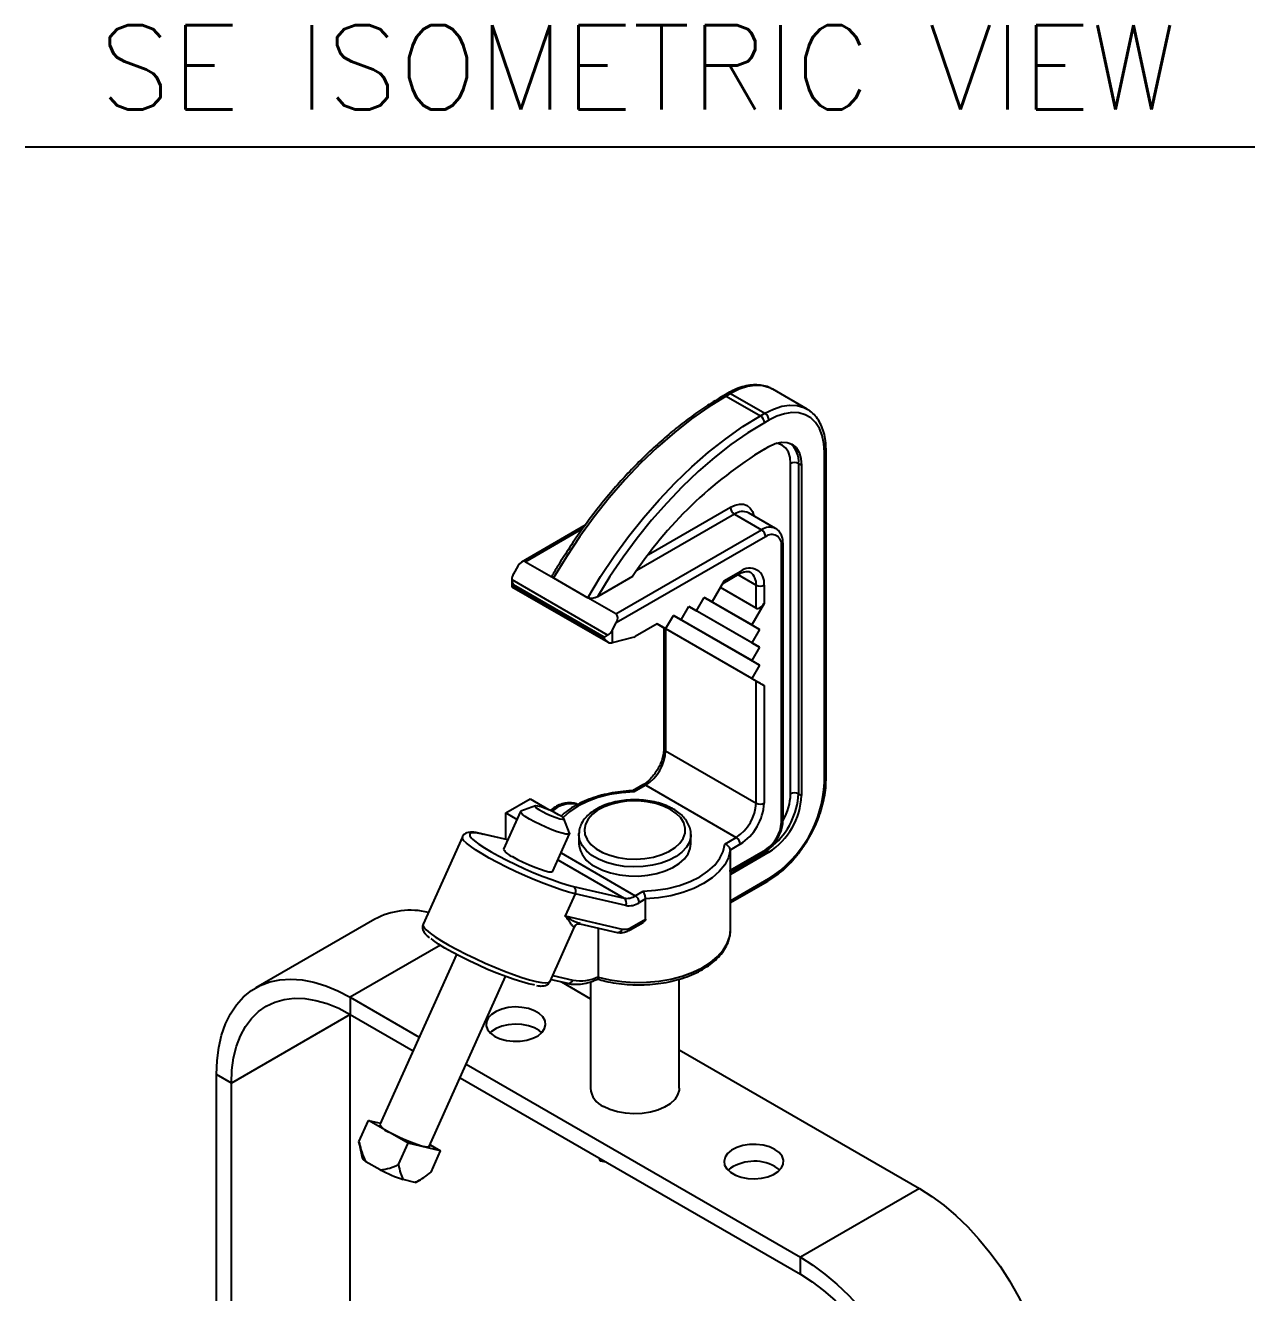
# Model space of a CAD drawing. Extents: x 9.3 to 87.2, y 0.6 to 68.8.
# Drawn here: x 55.63 to 66.59, y 57.52 to 68.82 of the extents above; entities that cross this region are included whole.
import ezdxf
from ezdxf.enums import TextEntityAlignment as Align

# ---------------------------------------------------------------- set-up
doc = ezdxf.new("R2010")
doc.units = 0
doc.header["$MEASUREMENT"] = 0
doc.layers.add('OBJECT', color=7, linetype='CONTINUOUS')
doc.styles.get("Standard").update_dxf_attribs({"font": 'SIMPLEX'})

msp = doc.modelspace()

# ---------------------------------------------------------------- linework, layer by layer
at = {"layer": 'OBJECT', "color": 1}
msp.add_line((55.627, 67.734), (66.59, 67.734), dxfattribs=at)
at = {"layer": 'OBJECT'}
for p, q in [((61.892, 65.537), (61.852, 65.514)), ((61.917, 65.534), (61.877, 65.511)), ((61.917, 65.534), (62.223, 65.358)), ((62.598, 65.395), (62.292, 65.572)), ((61.877, 65.511), (62.183, 65.335)), ((62.183, 65.335), (62.223, 65.358)), ((62.258, 65.297), (62.218, 65.274)), ((62.218, 65.039), (62.258, 65.062)), ((62.753, 62.067), (62.753, 65.011)), ((62.768, 62.088), (62.768, 65.031)), ((62.452, 61.965), (62.452, 64.909)), ((62.522, 64.909), (62.549, 64.893)), ((62.522, 64.909), (62.522, 61.965)), ((62.549, 64.893), (62.549, 61.95)), ((61.184, 64.098), (61.915, 64.52)), ((61.95, 64.459), (61.079, 63.955)), ((61.95, 64.459), (62.193, 64.319)), ((62.318, 64.331), (62.075, 64.471)), ((60.619, 64.359), (60.052, 64.032)), ((60.598, 64.33), (60.087, 64.035)), ((60.894, 63.569), (62.193, 64.319)), ((62.228, 64.257), (60.897, 63.489)), ((62.37, 61.712), (62.37, 64.176)), ((62.384, 61.733), (62.384, 64.196)), ((60.018, 63.996), (59.981, 63.928)), ((60.087, 64.035), (60.338, 63.89)), ((61.861, 63.867), (62.003, 63.948)), ((59.966, 63.877), (59.966, 63.812)), ((59.966, 63.875), (60.822, 63.381)), ((60.789, 63.362), (59.981, 63.828)), ((59.981, 63.828), (59.981, 63.821)), ((60.338, 63.89), (60.643, 63.714)), ((61.042, 63.904), (60.729, 63.723)), ((61.751, 63.676), (61.861, 63.867)), ((61.847, 63.841), (61.992, 63.926)), ((61.982, 63.92), (62.144, 63.826)), ((62.144, 63.622), (62.144, 63.826)), ((62.215, 63.826), (62.215, 63.663)), ((59.966, 63.812), (60.824, 63.317)), ((59.981, 63.821), (60.789, 63.355)), ((60.894, 63.569), (60.643, 63.714)), ((61.613, 63.596), (61.682, 63.716)), ((61.682, 63.716), (61.751, 63.676)), ((61.751, 63.676), (61.682, 63.716)), ((62.105, 63.472), (61.682, 63.715)), ((62.173, 63.432), (61.682, 63.715)), ((62.144, 63.622), (61.826, 63.805)), ((61.475, 63.517), (61.544, 63.636)), ((61.544, 63.636), (61.613, 63.596)), ((61.613, 63.596), (61.544, 63.636)), ((62.105, 63.312), (61.544, 63.636)), ((62.173, 63.273), (61.544, 63.636)), ((62.215, 63.663), (62.105, 63.472)), ((60.859, 63.421), (60.897, 63.489)), ((61.337, 63.437), (61.406, 63.556)), ((61.406, 63.556), (61.475, 63.517)), ((61.475, 63.517), (61.406, 63.556)), ((62.105, 63.153), (61.406, 63.556)), ((62.173, 63.113), (61.406, 63.556)), ((60.859, 63.421), (60.859, 63.312)), ((61.262, 63.48), (61.066, 63.367)), ((61.262, 63.48), (61.337, 63.437)), ((61.337, 63.437), (61.262, 63.48)), ((62.105, 62.994), (61.262, 63.48)), ((61.322, 63.446), (61.262, 63.48)), ((61.322, 63.446), (61.322, 62.37)), ((62.144, 62.971), (61.337, 63.437)), ((61.337, 63.437), (61.337, 62.35)), ((62.105, 63.472), (62.173, 63.432)), ((62.173, 63.432), (62.105, 63.312)), ((60.789, 63.355), (60.789, 63.362)), ((61.057, 63.363), (60.859, 63.312)), ((62.105, 63.312), (62.173, 63.273)), ((62.173, 63.273), (62.105, 63.153)), ((62.105, 63.153), (62.173, 63.113)), ((62.173, 63.113), (62.105, 62.994)), ((62.105, 62.994), (62.215, 62.93)), ((62.144, 61.883), (62.144, 62.971)), ((62.215, 62.93), (62.215, 61.883)), ((61.337, 62.35), (62.144, 61.883)), ((61.135, 62.046), (61.042, 61.992)), ((61.16, 62.043), (61.057, 61.984)), ((61.16, 62.043), (61.967, 61.577)), ((59.912, 61.795), (60.129, 61.92)), ((60.129, 61.92), (60.292, 61.826)), ((62.522, 61.965), (62.549, 61.95)), ((60.043, 61.807), (59.892, 61.472)), ((59.912, 61.795), (60.012, 61.737)), ((59.912, 61.561), (59.912, 61.795)), ((60.177, 61.858), (60.047, 61.81)), ((60.291, 61.826), (60.292, 61.826)), ((60.292, 61.826), (60.292, 61.825)), ((60.48, 61.616), (60.43, 61.745)), ((59.525, 61.583), (59.174, 60.803)), ((59.93, 61.556), (59.699, 61.61)), ((59.93, 61.555), (59.708, 61.607)), ((60.33, 61.275), (60.481, 61.61)), ((60.563, 61.603), (60.563, 61.611)), ((60.563, 61.603), (60.563, 61.521)), ((61.563, 61.521), (61.563, 61.603)), ((61.865, 61.518), (61.967, 61.577)), ((62.003, 61.516), (61.914, 61.464)), ((61.914, 61.286), (62.228, 61.467)), ((61.914, 61.464), (61.914, 61.286)), ((62.237, 61.457), (62.258, 61.445)), ((60.376, 61.377), (60.966, 61.036)), ((60.405, 61.44), (61.067, 61.058)), ((61.915, 61.27), (62.218, 61.444)), ((62.258, 61.445), (61.916, 61.248)), ((61.916, 60.757), (61.916, 61.27)), ((60.515, 61.14), (60.966, 61.036)), ((61.916, 61.013), (62.258, 61.21)), ((61.916, 60.996), (62.248, 61.187)), ((60.53, 61.075), (60.441, 60.877)), ((60.981, 60.971), (60.53, 61.075)), ((61.067, 61.058), (61.136, 61.098)), ((61.158, 61.029), (61.103, 60.996)), ((61.158, 60.85), (61.158, 61.029)), ((58.743, 60.848), (57.682, 60.236)), ((60.307, 60.294), (60.528, 60.786)), ((60.441, 60.877), (60.951, 60.759)), ((60.538, 60.798), (60.539, 60.8)), ((60.572, 60.808), (60.904, 60.731)), ((61.021, 60.754), (61.136, 60.82)), ((61.032, 60.777), (61.158, 60.85)), ((60.737, 60.77), (60.737, 60.336)), ((59.329, 60.616), (58.525, 60.152)), ((59.471, 60.534), (58.79, 59.017)), ((59.228, 58.821), (59.909, 60.338)), ((60.331, 60.347), (60.511, 60.305)), ((60.737, 60.336), (60.737, 60.332)), ((60.315, 60.311), (60.464, 60.277)), ((60.41, 60.289), (60.668, 60.14)), ((60.668, 60.291), (60.668, 59.341)), ((61.458, 59.341), (61.458, 60.314)), ((58.525, 60.152), (59.14, 59.797)), ((58.525, 60.152), (58.525, 60)), ((58.525, 60), (57.465, 59.387)), ((58.525, 60), (59.086, 59.676)), ((58.525, 56.005), (58.525, 60)), ((61.458, 59.684), (63.6, 58.448)), ((59.558, 59.556), (62.539, 57.835)), ((57.465, 59.387), (57.333, 59.464)), ((57.333, 55.331), (57.333, 59.464)), ((59.504, 59.435), (62.539, 57.683)), ((57.465, 55.406), (57.465, 59.387)), ((58.602, 58.865), (58.687, 59.055)), ((59.041, 58.851), (58.687, 59.055)), ((58.687, 59.055), (58.796, 59.03)), ((58.609, 58.833), (58.602, 58.865)), ((58.608, 58.836), (58.63, 58.721)), ((58.956, 58.661), (59.041, 58.851)), ((59.331, 58.784), (59.041, 58.851)), ((59.236, 58.838), (59.331, 58.784)), ((59.246, 58.594), (59.331, 58.784)), ((58.792, 58.613), (58.665, 58.687)), ((60.756, 58.691), (60.743, 58.72)), ((60.756, 58.691), (60.756, 58.712)), ((60.807, 58.683), (60.756, 58.691)), ((59.102, 58.502), (58.998, 58.527)), ((59.113, 58.505), (59.146, 58.525)), ((63.6, 58.448), (62.539, 57.835)), ((62.539, 57.683), (62.539, 57.835))]:
    msp.add_line(p, q, dxfattribs=at)
at = {"layer": 'OBJECT', "flags": 128}
for points in [[(62.292, 65.572), (62.264, 65.585), (62.204, 65.603), (62.137, 65.606), (62.067, 65.596), (61.993, 65.572), (61.917, 65.534)], [(61.877, 65.511), (61.722, 65.415), (61.568, 65.307), (61.415, 65.187), (61.264, 65.056), (61.117, 64.915), (60.973, 64.764), (60.835, 64.604), (60.701, 64.435), (60.573, 64.26), (60.452, 64.078), (60.338, 63.89)], [(62.223, 65.358), (62.298, 65.395), (62.372, 65.42), (62.443, 65.43), (62.509, 65.426), (62.57, 65.409), (62.6, 65.394)], [(60.643, 63.714), (60.757, 63.902), (60.879, 64.083), (61.006, 64.259), (61.14, 64.427), (61.279, 64.587), (61.422, 64.739), (61.57, 64.88), (61.72, 65.011), (61.873, 65.131), (62.027, 65.239), (62.183, 65.335)], [(62.753, 65.011), (62.748, 65.089), (62.733, 65.16), (62.708, 65.223), (62.674, 65.275), (62.632, 65.316), (62.582, 65.344), (62.526, 65.361), (62.464, 65.364), (62.397, 65.354), (62.328, 65.332), (62.258, 65.297)], [(62.218, 65.274), (62.069, 65.182), (61.92, 65.078), (61.773, 64.963), (61.628, 64.838), (61.485, 64.702), (61.347, 64.558), (61.212, 64.405), (61.083, 64.244), (60.959, 64.076), (60.841, 63.902), (60.729, 63.723)], [(62.258, 65.062), (62.315, 65.088), (62.369, 65.1), (62.42, 65.098), (62.464, 65.082), (62.5, 65.052), (62.527, 65.009), (62.544, 64.956), (62.549, 64.893)], [(62.452, 64.909), (62.447, 64.964), (62.432, 65.011), (62.409, 65.048), (62.377, 65.075), (62.338, 65.089), (62.324, 65.091)], [(61.915, 64.52), (61.956, 64.539), (61.996, 64.548), (62.033, 64.547), (62.065, 64.535), (62.091, 64.513), (62.111, 64.482), (62.123, 64.444)], [(61.057, 61.984), (60.945, 61.976), (60.837, 61.959), (60.734, 61.932), (60.639, 61.897), (60.553, 61.855), (60.479, 61.805), (60.422, 61.754)], [(61.381, 61.827), (61.319, 61.857), (61.249, 61.88), (61.173, 61.895), (61.093, 61.903), (61.012, 61.902), (60.933, 61.892), (60.858, 61.875), (60.79, 61.85), (60.73, 61.819), (60.682, 61.782), (60.645, 61.74), (60.622, 61.696), (60.613, 61.649), (60.618, 61.603), (60.638, 61.558), (60.671, 61.515), (60.717, 61.477), (60.774, 61.444), (60.841, 61.418), (60.914, 61.398), (60.992, 61.387), (61.073, 61.384), (61.153, 61.389), (61.23, 61.402), (61.302, 61.424), (61.366, 61.452), (61.421, 61.486), (61.464, 61.526), (61.494, 61.569), (61.51, 61.614), (61.512, 61.661), (61.499, 61.707), (61.472, 61.751), (61.432, 61.791), (61.381, 61.827)], [(60.48, 61.616), (60.48, 61.61), (60.47, 61.605), (60.447, 61.607), (60.414, 61.615), (60.371, 61.628), (60.323, 61.646), (60.27, 61.668), (60.218, 61.691), (60.167, 61.716), (60.123, 61.741), (60.086, 61.763), (60.06, 61.782), (60.045, 61.798), (60.043, 61.807), (60.047, 61.81)], [(60.383, 61.78), (60.347, 61.8), (60.306, 61.819), (60.264, 61.836), (60.226, 61.85), (60.197, 61.857), (60.179, 61.859), (60.175, 61.854), (60.184, 61.842), (60.206, 61.827), (60.239, 61.808), (60.278, 61.788), (60.32, 61.769), (60.36, 61.754), (60.394, 61.743), (60.418, 61.739), (60.43, 61.741), (60.427, 61.749), (60.411, 61.763), (60.383, 61.78)], [(60.53, 61.075), (60.472, 61.09), (60.405, 61.111), (60.331, 61.136), (60.251, 61.166), (60.168, 61.199), (60.084, 61.235), (59.999, 61.274), (59.917, 61.313), (59.838, 61.353), (59.765, 61.392), (59.7, 61.43), (59.643, 61.466), (59.596, 61.498), (59.56, 61.527), (59.536, 61.551), (59.525, 61.571), (59.525, 61.583)], [(59.708, 61.607), (59.661, 61.616), (59.625, 61.619), (59.601, 61.616), (59.59, 61.607), (59.592, 61.592), (59.606, 61.572), (59.616, 61.563)], [(59.699, 61.61), (59.7, 61.61), (59.708, 61.607)], [(61.563, 61.604), (61.562, 61.584), (61.549, 61.536), (61.522, 61.489), (61.483, 61.446), (61.431, 61.407), (61.368, 61.374), (61.297, 61.348), (61.219, 61.329), (61.137, 61.317), (61.052, 61.314), (60.968, 61.319), (60.886, 61.333), (60.81, 61.354), (60.74, 61.382), (60.68, 61.417), (60.631, 61.457), (60.595, 61.501), (60.572, 61.548), (60.563, 61.597), (60.563, 61.603)], [(59.616, 61.563), (59.633, 61.547), (59.672, 61.518), (59.722, 61.485), (59.781, 61.45), (59.848, 61.413), (59.922, 61.374), (60, 61.336), (60.081, 61.298), (60.163, 61.263), (60.244, 61.23), (60.321, 61.201), (60.393, 61.175), (60.458, 61.155), (60.515, 61.14)], [(60.709, 61.317), (60.774, 61.285), (60.847, 61.261), (60.926, 61.243), (61.01, 61.234), (61.094, 61.233), (61.178, 61.24), (61.259, 61.256), (61.334, 61.279), (61.401, 61.308), (61.458, 61.345), (61.504, 61.386), (61.537, 61.431), (61.557, 61.478), (61.563, 61.521)], [(61.136, 61.098), (61.248, 61.106), (61.357, 61.123), (61.46, 61.15), (61.555, 61.184), (61.641, 61.227), (61.714, 61.276), (61.775, 61.331), (61.821, 61.391), (61.851, 61.453), (61.865, 61.518)], [(61.914, 61.464), (61.897, 61.398), (61.864, 61.334), (61.815, 61.273), (61.752, 61.216), (61.676, 61.166), (61.588, 61.122), (61.49, 61.085), (61.385, 61.057), (61.273, 61.038), (61.158, 61.029)], [(62.228, 61.467), (62.228, 61.46), (62.226, 61.453), (62.222, 61.448), (62.218, 61.444), (62.218, 61.444)], [(59.972, 61.406), (60.017, 61.381), (60.067, 61.356), (60.12, 61.333), (60.172, 61.311), (60.221, 61.293), (60.263, 61.28), (60.297, 61.272), (60.319, 61.27), (60.33, 61.275), (60.33, 61.275)], [(59.174, 60.803), (59.173, 60.795), (59.181, 60.777), (59.203, 60.753), (59.237, 60.725), (59.282, 60.692), (59.339, 60.656), (59.405, 60.618), (59.478, 60.578), (59.558, 60.537), (59.642, 60.497), (59.728, 60.457), (59.815, 60.42), (59.899, 60.386), (59.981, 60.356), (60.056, 60.33), (60.124, 60.309), (60.183, 60.294), (60.232, 60.284), (60.27, 60.281), (60.295, 60.284), (60.307, 60.294), (60.307, 60.294)], [(60.528, 60.786), (60.528, 60.786), (60.524, 60.781)], [(60.168, 60.261), (60.163, 60.262), (60.113, 60.272), (60.054, 60.289), (59.986, 60.31), (59.912, 60.337), (59.832, 60.367), (59.75, 60.401), (59.667, 60.438), (59.586, 60.476), (59.508, 60.515), (59.435, 60.554), (59.369, 60.591), (59.313, 60.626), (59.266, 60.658), (59.245, 60.675)], [(60.737, 60.332), (60.84, 60.308), (60.947, 60.292), (61.057, 60.285), (61.168, 60.286), (61.278, 60.296), (61.384, 60.314), (61.485, 60.341), (61.579, 60.375), (61.664, 60.416), (61.738, 60.463), (61.801, 60.516), (61.851, 60.573), (61.887, 60.633), (61.909, 60.696), (61.916, 60.757)], [(57.333, 59.464), (57.338, 59.588), (57.353, 59.705), (57.378, 59.814), (57.413, 59.915), (57.458, 60.005), (57.511, 60.086), (57.574, 60.155), (57.644, 60.212), (57.722, 60.257), (57.807, 60.289), (57.898, 60.309), (57.994, 60.315), (58.095, 60.308), (58.199, 60.288), (58.306, 60.255), (58.415, 60.21), (58.525, 60.152)], [(57.465, 59.387), (57.47, 59.504), (57.485, 59.614), (57.511, 59.716), (57.546, 59.809), (57.59, 59.892), (57.644, 59.964), (57.706, 60.025), (57.775, 60.074), (57.853, 60.11), (57.936, 60.133), (58.026, 60.144), (58.12, 60.141), (58.218, 60.125), (58.319, 60.096), (58.422, 60.054), (58.525, 60)], [(59.814, 59.804), (59.863, 59.782), (59.918, 59.767), (59.979, 59.76), (60.04, 59.761), (60.1, 59.77), (60.154, 59.787), (60.2, 59.81), (60.236, 59.84), (60.258, 59.873), (60.267, 59.908), (60.262, 59.943), (60.243, 59.977), (60.21, 60.007), (60.167, 60.033), (60.114, 60.051), (60.056, 60.062), (59.994, 60.066), (59.933, 60.06), (59.876, 60.047), (59.825, 60.027), (59.784, 60), (59.755, 59.969), (59.739, 59.935), (59.737, 59.899), (59.75, 59.864), (59.776, 59.832), (59.814, 59.804)], [(60.232, 59.836), (60.21, 59.855), (60.167, 59.88), (60.114, 59.899), (60.056, 59.91), (59.994, 59.913), (59.933, 59.908), (59.876, 59.895), (59.825, 59.874), (59.784, 59.848), (59.772, 59.836)], [(61.458, 59.341), (61.457, 59.325), (61.444, 59.282), (61.418, 59.241), (61.379, 59.204), (61.328, 59.172), (61.268, 59.146), (61.201, 59.127), (61.128, 59.116), (61.053, 59.113), (60.979, 59.118), (60.907, 59.131), (60.841, 59.152), (60.783, 59.18)], [(59.228, 58.821), (59.228, 58.82), (59.217, 58.816), (59.194, 58.818), (59.161, 58.826), (59.118, 58.839), (59.07, 58.857), (59.017, 58.878), (58.965, 58.902), (58.915, 58.927), (58.87, 58.951)], [(62.311, 58.796), (62.263, 58.818), (62.207, 58.833), (62.146, 58.84), (62.085, 58.839), (62.025, 58.83), (61.971, 58.813), (61.925, 58.79), (61.89, 58.76), (61.867, 58.727), (61.858, 58.692), (61.863, 58.657), (61.883, 58.623), (61.915, 58.593), (61.959, 58.568), (62.011, 58.549), (62.07, 58.538), (62.131, 58.535), (62.192, 58.54), (62.249, 58.553), (62.3, 58.573), (62.341, 58.6), (62.37, 58.631), (62.386, 58.666), (62.388, 58.701), (62.375, 58.736), (62.349, 58.768), (62.311, 58.796)], [(62.353, 58.611), (62.349, 58.616), (62.311, 58.643)], [(59.102, 58.502), (59.11, 58.504), (59.113, 58.505)], [(63.6, 58.448), (63.71, 58.378), (63.819, 58.298), (63.926, 58.207), (64.031, 58.106), (64.131, 57.996), (64.228, 57.879), (64.319, 57.755), (64.403, 57.624), (64.481, 57.489), (64.552, 57.351), (64.614, 57.21), (64.668, 57.068), (64.706, 56.945)], [(62.539, 57.835), (62.649, 57.766), (62.758, 57.685), (62.865, 57.594), (62.97, 57.494), (63.071, 57.384), (63.167, 57.267), (63.258, 57.142), (63.343, 57.012), (63.421, 56.877), (63.491, 56.739), (63.553, 56.598), (63.607, 56.455), (63.646, 56.333)], [(62.539, 57.683), (62.643, 57.617), (62.746, 57.54), (62.847, 57.452), (62.945, 57.355), (63.039, 57.249), (63.128, 57.136), (63.212, 57.016), (63.289, 56.891), (63.359, 56.762), (63.421, 56.629), (63.474, 56.495), (63.519, 56.361), (63.543, 56.274)]]:
    msp.add_lwpolyline(points, dxfattribs=at)
at = {"layer": 'OBJECT'}
for centre, radius, start, end in [((61.902, 65.514), 0.0251, 54.3804, 114.3095), ((61.862, 65.491), 0.0252, 54.3833, 114.2904), ((62.141, 65.27), 0.0768, 2.6052, 57.3948), ((62.181, 65.293), 0.0768, 2.6052, 57.3948), ((62.31, 64.928), 0.214, 354.8659, 48.9021), ((64.183, 61.827), 3.765, 121.4644, 146.5293), ((62.743, 65.034), 0.0251, 294.3763, 354.2883), ((62.487, 64.841), 0.0769, 62.6098, 117.3901), ((61.992, 64.523), 0.0768, 182.6055, 237.3947), ((62.024, 64.356), 0.126, 65.6924, 125.6178), ((62.266, 64.216), 0.126, 66.0985, 125.5824), ((62.151, 64.254), 0.0768, 2.6065, 57.3936), ((62.283, 64.19), 0.0873, 350.7862, 129.2028), ((62.36, 64.198), 0.024, 292.7418, 355.9538), ((61.98, 63.945), 0.0231, 302.6445, 8.6666), ((62.086, 63.847), 0.131, 350.7861, 129.203), ((62.019, 63.838), 0.126, 354.3919, 54.1623), ((62.179, 63.894), 0.0769, 242.6098, 297.3901), ((61.047, 63.4), 0.038, 285.0681, 300.5404), ((61.347, 62.372), 0.0251, 185.6954, 245.6248), ((60.953, 62.367), 0.384, 302.6055, 357.3946), ((61.145, 62.026), 0.0225, 50.3896, 118.316), ((61.682, 62.114), 1.072, 302.4873, 357.5127), ((62.743, 62.09), 0.0251, 294.3749, 354.3044), ((61.917, 61.979), 0.633, 302.6055, 357.3945), ((61.877, 61.999), 0.646, 310.1677, 357.0363), ((61.935, 61.982), 0.517, 330.7363, 358.1148), ((62.487, 61.897), 0.0769, 62.6098, 117.3901), ((60.495, 61.63), 0.248, 77.4942, 133.3684), ((61.76, 61.901), 0.384, 302.6055, 357.3946), ((61.754, 61.904), 0.461, 302.6055, 357.3946), ((62.179, 61.952), 0.0769, 242.6098, 297.3901), ((62.063, 61.726), 0.307, 302.6055, 357.3946), ((62.359, 61.735), 0.0251, 294.3763, 354.304), ((61.926, 61.512), 0.0768, 2.6057, 57.3945), ((60.019, 61.544), 0.146, 209.5333, 251.2103), ((60.814, 61.547), 0.252, 185.7958, 245.5243), ((60.485, 61.099), 0.0515, 332.1987, 53.703), ((62.233, 61.208), 0.0252, 305.7096, 5.6188), ((60.989, 61.177), 0.143, 260.7681, 303.3009), ((60.936, 60.995), 0.0515, 332.1999, 53.7013), ((61.026, 60.993), 0.0768, 2.6057, 57.3945), ((59.062, 60.254), 0.674, 76.2439, 118.2479), ((61.009, 61.14), 0.172, 260.7685, 303.3012), ((60.569, 60.761), 0.0488, 129.618, 155.8394), ((60.969, 60.872), 0.114, 260.7678, 303.3015), ((61.007, 60.774), 0.0252, 305.7065, 5.6188), ((60.91, 60.774), 0.0437, 262.6037, 339.9189), ((60.577, 60.662), 0.363, 259.4926, 296.1921), ((60.47, 60.32), 0.0437, 262.6053, 339.9181), ((60.857, 59.355), 0.19, 184.2515, 247.0687), ((58.917, 59.089), 0.146, 209.5321, 251.2112), ((58.702, 58.758), 0.0804, 207.0487, 242.3058), ((62.127, 58.307), 0.384, 61.2819, 127.4831), ((59.555, 60.136), 1.703, 243.3874, 250.903)]:
    msp.add_arc(centre, radius, start, end, dxfattribs=at)
for centre, major_axis, ratio, start_param, end_param in [((60.054, 63.975), (0.0326, 0.0603), 0.595383, 6.266291, 7.837087), ((60.016, 63.908), (0.0348, 0.0642), 0.558702, 1.555919, 2.373106), ((60.016, 63.848), (-0.0354, 0.0612), 0.577335, 0.817147, 1.570756), ((60.016, 63.841), (0.05, 0.0289), 0.00007, 2.356154, 3.141633), ((62.179, 63.683), (0.0354, 0.0612), 0.577335, 3.141633, 4.71243), ((60.861, 63.509), (0.0326, 0.0603), 0.595383, 4.695495, 6.266291), ((60.824, 63.382), (0.05, 0.0289), 0.00007, 1.602545, 2.356154), ((60.824, 63.442), (0.0348, 0.0642), 0.558702, 3.880325, 4.697512), ((61.372, 63.417), (0.05, -0.0289), 0.00007, 2.356235, 3.141633), ((60.824, 63.375), (-0.0354, 0.0612), 0.577335, 1.570756, 2.871515), ((60.824, 63.333), (0.0498, -0.0096), 0.40502, 5.305495, 5.575531), ((62.179, 62.951), (0.05, -0.0289), 0.00007, 0.785439, 2.356235)]:
    msp.add_ellipse(centre, major_axis=major_axis, ratio=ratio, start_param=start_param, end_param=end_param, dxfattribs=at)
for points, knots in [([(62.288, 65.572), (62.282, 65.576), (62.259, 65.591), (62.213, 65.604), (62.152, 65.613), (62.088, 65.609), (62.02, 65.595), (61.954, 65.571), (61.912, 65.547), (61.892, 65.537)], [0, 0, 0, 0, 0.058518, 0.215686, 0.373147, 0.532784, 0.695403, 0.860601, 1, 1, 1, 1]), ([(61.852, 65.514), (61.828, 65.499), (61.757, 65.458), (61.639, 65.381), (61.501, 65.28), (61.364, 65.17), (61.23, 65.052), (61.098, 64.925), (60.969, 64.79), (60.844, 64.649), (60.723, 64.5), (60.607, 64.346), (60.496, 64.186), (60.404, 64.043), (60.351, 63.954), (60.331, 63.92)], [0, 0, 0, 0, 0.043506, 0.126065, 0.208615, 0.291148, 0.373662, 0.456156, 0.53863, 0.621088, 0.703532, 0.785963, 0.868385, 0.950802, 1, 1, 1, 1]), ([(62.768, 65.031), (62.767, 65.046), (62.767, 65.087), (62.758, 65.151), (62.739, 65.221), (62.71, 65.283), (62.673, 65.335), (62.635, 65.372), (62.609, 65.387), (62.6, 65.392)], [0, 0, 0, 0, 0.088908, 0.257266, 0.425673, 0.592942, 0.757764, 0.919208, 1, 1, 1, 1]), ([(62.384, 64.196), (62.384, 64.205), (62.383, 64.229), (62.375, 64.264), (62.356, 64.298), (62.336, 64.321), (62.321, 64.328), (62.316, 64.33)], [0, 0, 0, 0, 0.157817, 0.42263, 0.671879, 0.910616, 1, 1, 1, 1]), ([(61.992, 63.926), (61.998, 63.929), (62.016, 63.938), (62.044, 63.947), (62.07, 63.948), (62.085, 63.946), (62.091, 63.941), (62.092, 63.94)], [0, 0, 0, 0, 0.137344, 0.399134, 0.661422, 0.933845, 1, 1, 1, 1]), ([(60.338, 63.89), (60.335, 63.892), (60.33, 63.896), (60.326, 63.905), (60.326, 63.913), (60.33, 63.918), (60.332, 63.92)], [0, 0, 0, 0, 0.244481, 0.487821, 0.830942, 1, 1, 1, 1]), ([(60.729, 63.723), (60.721, 63.719), (60.706, 63.712), (60.682, 63.707), (60.665, 63.707), (60.652, 63.71), (60.646, 63.713), (60.643, 63.714)], [0, 0, 0, 0, 0.350281, 0.585229, 0.7605, 0.899708, 1, 1, 1, 1]), ([(61.322, 62.37), (61.322, 62.363), (61.321, 62.341), (61.314, 62.301), (61.299, 62.251), (61.276, 62.2), (61.246, 62.152), (61.212, 62.109), (61.176, 62.074), (61.15, 62.055), (61.137, 62.047), (61.135, 62.046)], [0, 0, 0, 0, 0.067195, 0.19703, 0.328082, 0.46016, 0.592762, 0.725246, 0.856829, 0.979682, 1, 1, 1, 1]), ([(62.248, 61.187), (62.26, 61.195), (62.296, 61.216), (62.354, 61.259), (62.421, 61.319), (62.484, 61.387), (62.543, 61.461), (62.597, 61.541), (62.645, 61.625), (62.686, 61.712), (62.719, 61.801), (62.744, 61.889), (62.761, 61.977), (62.767, 62.043), (62.767, 62.079), (62.768, 62.088)], [0, 0, 0, 0, 0.044818, 0.129353, 0.213789, 0.29809, 0.382269, 0.466368, 0.550437, 0.634533, 0.718694, 0.802982, 0.887454, 0.972156, 1, 1, 1, 1]), ([(61.045, 61.993), (61.033, 61.992), (60.988, 61.991), (60.91, 61.982), (60.813, 61.965), (60.72, 61.941), (60.633, 61.91), (60.552, 61.873), (60.481, 61.829), (60.432, 61.793), (60.41, 61.771), (60.406, 61.766)], [0, 0, 0, 0, 0.045696, 0.176697, 0.307863, 0.439212, 0.570818, 0.702739, 0.834993, 0.9675, 1, 1, 1, 1]), ([(61.406, 61.83), (61.395, 61.835), (61.365, 61.852), (61.309, 61.875), (61.237, 61.895), (61.16, 61.908), (61.082, 61.914), (61.003, 61.912), (60.925, 61.902), (60.851, 61.885), (60.781, 61.862), (60.719, 61.831), (60.664, 61.794), (60.619, 61.751), (60.587, 61.704), (60.567, 61.657), (60.565, 61.626), (60.564, 61.612)], [0, 0, 0, 0, 0.037397, 0.107551, 0.177558, 0.24739, 0.317094, 0.386762, 0.456495, 0.526378, 0.59653, 0.66705, 0.737969, 0.809039, 0.87941, 0.947936, 1, 1, 1, 1]), ([(61.045, 61.993), (61.047, 61.992), (61.051, 61.992), (61.055, 61.987), (61.057, 61.984), (61.057, 61.984)], [0, 0, 0, 0, 0.5302642, 0.989368, 1, 1, 1, 1]), ([(60.552, 61.87), (60.549, 61.872), (60.532, 61.881), (60.498, 61.886), (60.451, 61.886), (60.401, 61.873), (60.353, 61.851), (60.322, 61.828), (60.307, 61.818)], [0, 0, 0, 0, 0.045001, 0.232065, 0.420731, 0.616209, 0.819186, 1, 1, 1, 1]), ([(61.561, 61.604), (61.562, 61.609), (61.563, 61.63), (61.553, 61.667), (61.532, 61.715), (61.499, 61.758), (61.457, 61.797), (61.423, 61.819), (61.406, 61.83)], [0, 0, 0, 0, 0.050862, 0.238604, 0.426375, 0.618251, 0.81598, 1, 1, 1, 1]), ([(62.218, 61.444), (62.226, 61.449), (62.247, 61.463), (62.281, 61.492), (62.316, 61.535), (62.346, 61.583), (62.368, 61.634), (62.382, 61.685), (62.383, 61.717), (62.384, 61.733)], [0, 0, 0, 0, 0.084369, 0.238909, 0.392869, 0.546381, 0.700223, 0.855221, 1, 1, 1, 1]), ([(59.699, 61.61), (59.69, 61.612), (59.663, 61.618), (59.625, 61.624), (59.592, 61.624), (59.565, 61.619), (59.544, 61.608), (59.528, 61.594), (59.526, 61.583), (59.525, 61.581)], [0, 0, 0, 0, 0.117538, 0.351744, 0.597238, 0.736943, 0.856577, 0.970837, 1, 1, 1, 1]), ([(61.914, 61.464), (61.913, 61.469), (61.912, 61.478), (61.905, 61.492), (61.893, 61.504), (61.88, 61.513), (61.87, 61.517), (61.865, 61.518), (61.865, 61.518)], [0, 0, 0, 0, 0.197771, 0.395373, 0.598084, 0.812873, 0.995765, 1, 1, 1, 1]), ([(61.915, 61.27), (61.915, 61.27), (61.915, 61.269), (61.914, 61.272), (61.914, 61.277), (61.914, 61.283), (61.914, 61.286)], [0, 0, 0, 0, 0.09744, 0.481141, 0.777154, 1, 1, 1, 1]), ([(61.158, 61.029), (61.158, 61.033), (61.158, 61.043), (61.154, 61.059), (61.149, 61.074), (61.143, 61.088), (61.139, 61.095), (61.136, 61.097), (61.136, 61.098)], [0, 0, 0, 0, 0.197771, 0.395373, 0.598083, 0.812873, 0.995764, 1, 1, 1, 1]), ([(59.175, 60.802), (59.173, 60.798), (59.167, 60.786), (59.169, 60.764), (59.177, 60.743), (59.19, 60.722), (59.207, 60.704), (59.224, 60.69), (59.23, 60.685)], [0, 0, 0, 0, 0.075445, 0.227275, 0.380986, 0.569023, 0.840347, 1, 1, 1, 1]), ([(60.524, 60.781), (60.522, 60.78), (60.516, 60.779), (60.505, 60.791), (60.489, 60.814), (60.467, 60.844), (60.449, 60.867), (60.441, 60.877), (60.441, 60.877)], [0, 0, 0, 0, 0.172667, 0.350564, 0.584726, 0.823543, 0.997249, 1, 1, 1, 1]), ([(60.574, 60.81), (60.564, 60.812), (60.534, 60.819), (60.489, 60.848), (60.452, 60.87), (60.442, 60.877), (60.441, 60.877)], [0, 0, 0, 0, 0.25389, 0.796598, 0.996747, 1, 1, 1, 1]), ([(60.529, 60.785), (60.531, 60.789), (60.533, 60.795), (60.537, 60.798), (60.538, 60.799)], [0, 0, 0, 0, 0.687721, 1, 1, 1, 1]), ([(60.54, 60.799), (60.542, 60.801), (60.548, 60.807), (60.565, 60.81), (60.572, 60.807), (60.573, 60.807)], [0, 0, 0, 0, 0.266443, 0.847047, 1, 1, 1, 1]), ([(61.158, 60.85), (61.158, 60.846), (61.157, 60.839), (61.149, 60.829), (61.141, 60.823), (61.136, 60.82)], [0, 0, 0, 0, 0.295943, 0.590034, 1, 1, 1, 1]), ([(60.729, 60.316), (60.752, 60.309), (60.805, 60.293), (60.894, 60.277), (60.994, 60.266), (61.095, 60.262), (61.196, 60.265), (61.295, 60.276), (61.392, 60.294), (61.484, 60.319), (61.57, 60.351), (61.65, 60.389), (61.721, 60.433), (61.783, 60.483), (61.834, 60.537), (61.874, 60.595), (61.901, 60.656), (61.915, 60.714), (61.915, 60.751), (61.915, 60.767)], [0, 0, 0, 0, 0.046273, 0.10694, 0.16754, 0.228103, 0.288661, 0.349243, 0.409878, 0.470602, 0.531448, 0.592442, 0.653588, 0.714843, 0.776, 0.836737, 0.896647, 0.955457, 1, 1, 1, 1]), ([(60.904, 60.731), (60.913, 60.73), (60.934, 60.726), (60.97, 60.731), (61, 60.742), (61.017, 60.751), (61.021, 60.754)], [0, 0, 0, 0, 0.220583, 0.54925, 0.892257, 1, 1, 1, 1]), ([(60.737, 60.332), (60.736, 60.329), (60.735, 60.321), (60.733, 60.316), (60.732, 60.316), (60.731, 60.315)], [0, 0, 0, 0, 0.389877, 0.778218, 1, 1, 1, 1]), ([(60.186, 60.257), (60.196, 60.255), (60.221, 60.252), (60.248, 60.253), (60.276, 60.261), (60.296, 60.274), (60.303, 60.287), (60.306, 60.293)], [0, 0, 0, 0, 0.20657, 0.55018, 0.731766, 0.891119, 1, 1, 1, 1]), ([(60.464, 60.277), (60.476, 60.274), (60.507, 60.268), (60.562, 60.267), (60.629, 60.277), (60.685, 60.294), (60.72, 60.31), (60.731, 60.315)], [0, 0, 0, 0, 0.138001, 0.380616, 0.62633, 0.876419, 1, 1, 1, 1]), ([(58.602, 58.865), (58.608, 58.842), (58.621, 58.788), (58.642, 58.727), (58.661, 58.694), (58.665, 58.687)], [0, 0, 0, 0, 0.376951, 0.863752, 1, 1, 1, 1]), ([(58.792, 58.613), (58.821, 58.618), (58.876, 58.626), (58.93, 58.65), (58.956, 58.661)], [0, 0, 0, 0, 0.515407, 1, 1, 1, 1]), ([(58.956, 58.661), (58.96, 58.635), (58.969, 58.585), (58.988, 58.546), (58.998, 58.527)], [0, 0, 0, 0, 0.519493, 1, 1, 1, 1]), ([(59.102, 58.502), (59.108, 58.505), (59.134, 58.516), (59.182, 58.546), (59.224, 58.578), (59.246, 58.594)], [0, 0, 0, 0, 0.1168858, 0.5538854, 1, 1, 1, 1])]:
    msp.add_open_spline(points, degree=3, knots=knots, dxfattribs=at)

# ---------------------------------------------------------------- texts
at = {"layer": 'OBJECT', "color": 1}
msp.add_text('SE ISOMETRIC VIEW', height=0.75, dxfattribs=at).set_placement((61.091, 68.066), align=Align.CENTER)

doc.saveas('drawing.dxf')
